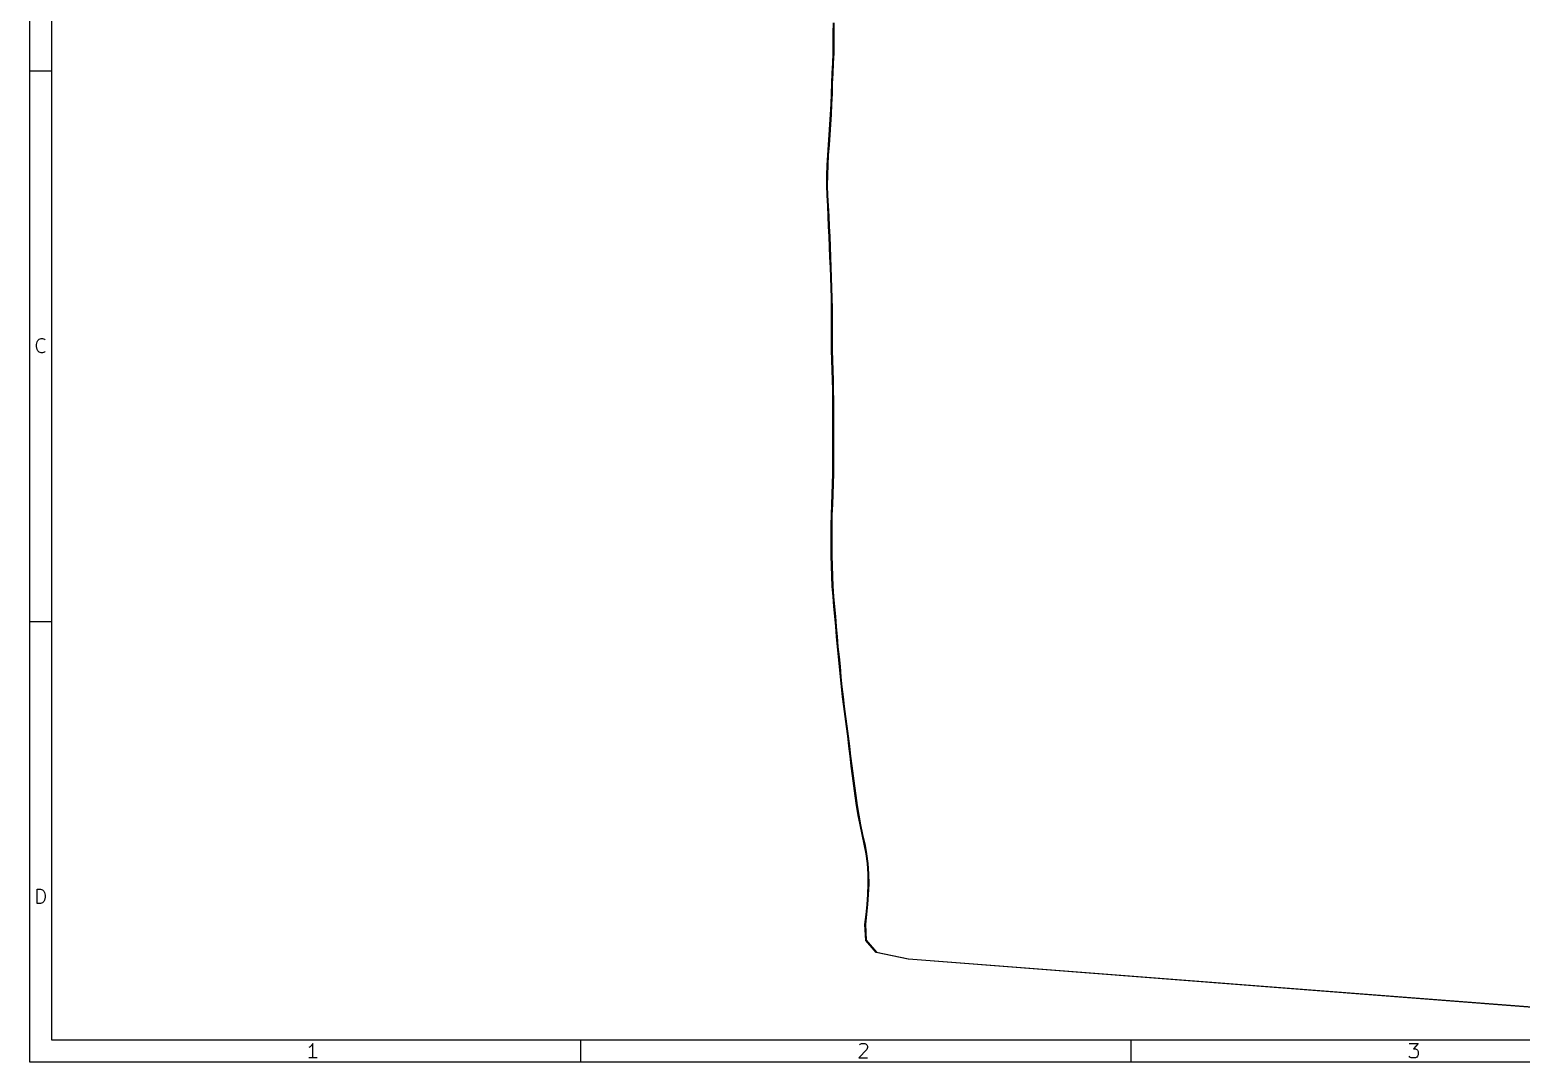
# Model space of a CAD drawing. Header units: inches. Extents: x 0.4 to 11.3, y -7.9 to -0.4.
# Drawn here: x 0.39 to 5.73, y -7.87 to -4.18 of the extents above; entities that cross this region are included whole.
import ezdxf

# ---------------------------------------------------------------- set-up
doc = ezdxf.new("R2010")
doc.units = ezdxf.units.IN
doc.header["$MEASUREMENT"] = 0
doc.layers.add('Edge.Cuts', color=254, linetype='CONTINUOUS', true_color=0xd0d2cd)

msp = doc.modelspace()

# ---------------------------------------------------------------- linework, layer by layer
at = {"layer": 'BLACK', "linetype": 'CONTINUOUS'}
for p, q in [((0.3937, -7.8743), (0.3937, -0.3937)), ((0.4724, -7.7956), (0.4724, -0.4724)), ((0.3937, -4.3307), (0.4724, -4.3307)), ((0.4172, -5.3091), (0.4197, -5.2993)), ((0.4172, -5.3164), (0.4172, -5.3091)), ((0.4197, -5.3261), (0.4172, -5.3164)), ((0.4197, -5.2993), (0.4221, -5.2945)), ((0.4221, -5.331), (0.4197, -5.3261)), ((0.4221, -5.2945), (0.427, -5.2896)), ((0.427, -5.3359), (0.4221, -5.331)), ((0.427, -5.2896), (0.4343, -5.2871)), ((0.4343, -5.2871), (0.4392, -5.2871)), ((0.4392, -5.2871), (0.4465, -5.2896)), ((0.4465, -5.2896), (0.4489, -5.292)), ((0.4343, -5.3383), (0.427, -5.3359)), ((0.4392, -5.3383), (0.4343, -5.3383)), ((0.4465, -5.3359), (0.4392, -5.3383)), ((0.4489, -5.3335), (0.4465, -5.3359)), ((0.3937, -6.2992), (0.4724, -6.2992)), ((0.4197, -7.3068), (0.4197, -7.2557)), ((0.4197, -7.2557), (0.4319, -7.2557)), ((0.4319, -7.2557), (0.4392, -7.2581)), ((0.4392, -7.3044), (0.4319, -7.3068)), ((0.4392, -7.2581), (0.444, -7.263)), ((0.444, -7.2995), (0.4392, -7.3044)), ((0.444, -7.263), (0.4465, -7.2678)), ((0.4465, -7.2946), (0.444, -7.2995)), ((0.4465, -7.2678), (0.4489, -7.2776)), ((0.4489, -7.2849), (0.4465, -7.2946)), ((0.4489, -7.2776), (0.4489, -7.2849)), ((0.4319, -7.3068), (0.4197, -7.3068)), ((11.2206, -7.7956), (0.4724, -7.7956)), ((1.3965, -7.8193), (1.3916, -7.8217)), ((1.4013, -7.8144), (1.3965, -7.8193)), ((1.4062, -7.8071), (1.4013, -7.8144)), ((1.4062, -7.8583), (1.4062, -7.8071)), ((2.3622, -7.7956), (2.3622, -7.8743)), ((3.3869, -7.8291), (3.3577, -7.8583)), ((3.3601, -7.812), (3.3625, -7.8096)), ((3.3625, -7.8096), (3.3674, -7.8071)), ((3.3674, -7.8071), (3.3796, -7.8071)), ((3.3796, -7.8071), (3.3845, -7.8096)), ((3.3845, -7.8096), (3.3869, -7.812)), ((3.3869, -7.812), (3.3893, -7.8169)), ((3.3893, -7.8217), (3.3869, -7.8291)), ((3.3893, -7.8169), (3.3893, -7.8217)), ((4.3307, -7.7956), (4.3307, -7.8743)), ((5.3262, -7.8071), (5.3578, -7.8071)), ((5.3578, -7.8071), (5.3408, -7.8266)), ((5.3408, -7.8266), (5.3481, -7.8266)), ((5.3481, -7.8266), (5.353, -7.8291)), ((5.353, -7.8291), (5.3554, -7.8315)), ((5.3554, -7.8315), (5.3578, -7.8364)), ((5.3578, -7.8364), (5.3578, -7.8486)), ((11.2993, -7.8743), (0.3937, -7.8743)), ((1.4208, -7.8583), (1.3916, -7.8583)), ((3.3577, -7.8583), (3.3893, -7.8583)), ((5.3286, -7.8559), (5.3262, -7.8534)), ((5.3335, -7.8583), (5.3286, -7.8559)), ((5.3481, -7.8583), (5.3335, -7.8583)), ((5.353, -7.8559), (5.3481, -7.8583)), ((5.3554, -7.8534), (5.353, -7.8559)), ((5.3578, -7.8486), (5.3554, -7.8534))]:
    msp.add_line(p, q, dxfattribs=at)
at = {"layer": 'Edge.Cuts', "linetype": 'CONTINUOUS'}
for p, q in [((3.2668, -4.1949), (3.267, -4.1587)), ((3.269, -4.1587), (3.2687, -4.1949)), ((3.2666, -4.231), (3.2668, -4.1949)), ((3.2668, -4.1949), (3.2668, -4.1949)), ((3.2668, -4.1949), (3.2668, -4.1949)), ((3.2687, -4.1949), (3.2686, -4.231)), ((3.2687, -4.1949), (3.2687, -4.1949)), ((3.2661, -4.267), (3.2666, -4.231)), ((3.2686, -4.231), (3.2681, -4.2671)), ((3.2686, -4.231), (3.2686, -4.231)), ((3.2686, -4.231), (3.2686, -4.231)), ((3.2626, -4.3393), (3.2646, -4.3029)), ((3.2646, -4.3029), (3.2661, -4.267)), ((3.2666, -4.303), (3.2646, -4.3394)), ((3.2681, -4.2671), (3.2666, -4.303)), ((3.2666, -4.303), (3.2666, -4.303)), ((3.2666, -4.303), (3.2666, -4.303)), ((3.2681, -4.2671), (3.2681, -4.2671)), ((3.2681, -4.2671), (3.2681, -4.2671)), ((3.2609, -4.3761), (3.2626, -4.3393)), ((3.2626, -4.3393), (3.2626, -4.3393)), ((3.2626, -4.3393), (3.2626, -4.3393)), ((3.2646, -4.3394), (3.2629, -4.3762)), ((3.2586, -4.4497), (3.2601, -4.413)), ((3.2601, -4.413), (3.2609, -4.3761)), ((3.2621, -4.4131), (3.2606, -4.4497)), ((3.2609, -4.3761), (3.2609, -4.3761)), ((3.2609, -4.3761), (3.2609, -4.3761)), ((3.2629, -4.3762), (3.2621, -4.4131)), ((3.2621, -4.4131), (3.2621, -4.4131)), ((3.2621, -4.4131), (3.2621, -4.4131)), ((3.2568, -4.4861), (3.2586, -4.4497)), ((3.2606, -4.4498), (3.2587, -4.4862)), ((3.2606, -4.4497), (3.2606, -4.4497)), ((3.2606, -4.4497), (3.2606, -4.4498)), ((3.2523, -4.5588), (3.2546, -4.5225)), ((3.2565, -4.5226), (3.2542, -4.5589)), ((3.2546, -4.5225), (3.2568, -4.4861)), ((3.2587, -4.4862), (3.2565, -4.5226)), ((3.2565, -4.5226), (3.2565, -4.5226)), ((3.2565, -4.5226), (3.2565, -4.5226)), ((3.2587, -4.4862), (3.2587, -4.4862)), ((3.2587, -4.4862), (3.2587, -4.4862)), ((3.2497, -4.595), (3.2523, -4.5588)), ((3.2542, -4.5589), (3.2517, -4.5951)), ((3.2542, -4.5589), (3.2542, -4.5589)), ((3.2542, -4.5589), (3.2542, -4.5589)), ((3.2448, -4.6676), (3.2469, -4.6313)), ((3.2488, -4.6315), (3.2467, -4.6677)), ((3.2469, -4.6313), (3.2497, -4.595)), ((3.2469, -4.6313), (3.2469, -4.6313)), ((3.2469, -4.6313), (3.2469, -4.6313)), ((3.2517, -4.5951), (3.2488, -4.6315)), ((3.2517, -4.5951), (3.2517, -4.5951)), ((3.2517, -4.5951), (3.2517, -4.5951)), ((3.2435, -4.7036), (3.2448, -4.6676)), ((3.2448, -4.6676), (3.2448, -4.6676)), ((3.2448, -4.6676), (3.2448, -4.6676)), ((3.2467, -4.6677), (3.2455, -4.7036)), ((3.2431, -4.7399), (3.2435, -4.7036)), ((3.2431, -4.74), (3.2431, -4.7399)), ((3.2445, -4.7766), (3.2431, -4.74)), ((3.2431, -4.74), (3.2431, -4.74)), ((3.2435, -4.7036), (3.2435, -4.7036)), ((3.2435, -4.7036), (3.2435, -4.7036)), ((3.2455, -4.7036), (3.2451, -4.7399)), ((3.2451, -4.7399), (3.2464, -4.7765)), ((3.2468, -4.8132), (3.2445, -4.7766)), ((3.2445, -4.7766), (3.2445, -4.7766)), ((3.2445, -4.7766), (3.2445, -4.7766)), ((3.2464, -4.7765), (3.2488, -4.8131)), ((3.2482, -4.8498), (3.2468, -4.8132)), ((3.2498, -4.8864), (3.2482, -4.8498)), ((3.2482, -4.8498), (3.2482, -4.8498)), ((3.2482, -4.8498), (3.2482, -4.8498)), ((3.2488, -4.8131), (3.2487, -4.8131)), ((3.2487, -4.8131), (3.2488, -4.8131)), ((3.2488, -4.8131), (3.2502, -4.8498)), ((3.2502, -4.8498), (3.2502, -4.8498)), ((3.2502, -4.8498), (3.2518, -4.8864)), ((3.2498, -4.8865), (3.2498, -4.8864)), ((3.2519, -4.9228), (3.2498, -4.8865)), ((3.2498, -4.8865), (3.2498, -4.8865)), ((3.2518, -4.8864), (3.2539, -4.9227)), ((3.2537, -4.9594), (3.2519, -4.9228)), ((3.2547, -4.9962), (3.2537, -4.9594)), ((3.2539, -4.9227), (3.2539, -4.9227)), ((3.2539, -4.9227), (3.2539, -4.9227)), ((3.2539, -4.9227), (3.2557, -4.9593)), ((3.2557, -4.9593), (3.2557, -4.9593)), ((3.2557, -4.9593), (3.2557, -4.9593)), ((3.2557, -4.9593), (3.2566, -4.9961)), ((3.2561, -5.0329), (3.2547, -4.9962)), ((3.2547, -4.9962), (3.2547, -4.9962)), ((3.2547, -4.9962), (3.2547, -4.9962)), ((3.2566, -4.9961), (3.2581, -5.0328)), ((3.2561, -5.0329), (3.2561, -5.0329)), ((3.2576, -5.0695), (3.2561, -5.0329)), ((3.2561, -5.0329), (3.2561, -5.0329)), ((3.2581, -5.0328), (3.2581, -5.0328)), ((3.2581, -5.0328), (3.2595, -5.0694)), ((3.2585, -5.1063), (3.2576, -5.0695)), ((3.2598, -5.1431), (3.2585, -5.1063)), ((3.2585, -5.1063), (3.2585, -5.1063)), ((3.2585, -5.1063), (3.2585, -5.1063)), ((3.2595, -5.0694), (3.2595, -5.0694)), ((3.2595, -5.0694), (3.2595, -5.0694)), ((3.2595, -5.0694), (3.2605, -5.1063)), ((3.2605, -5.1063), (3.2617, -5.143)), ((3.2606, -5.18), (3.2598, -5.1431)), ((3.2617, -5.143), (3.2617, -5.143)), ((3.2617, -5.143), (3.2617, -5.143)), ((3.2617, -5.143), (3.2625, -5.18)), ((3.2602, -5.2548), (3.2607, -5.2172)), ((3.2607, -5.2172), (3.2606, -5.18)), ((3.2626, -5.2172), (3.2622, -5.2548)), ((3.2625, -5.18), (3.2625, -5.18)), ((3.2625, -5.18), (3.2625, -5.18)), ((3.2625, -5.18), (3.2626, -5.2172)), ((3.2626, -5.2172), (3.2626, -5.2172)), ((3.2626, -5.2172), (3.2626, -5.2172)), ((3.2603, -5.2921), (3.2602, -5.2548)), ((3.2602, -5.2548), (3.2602, -5.2548)), ((3.2602, -5.2548), (3.2602, -5.2548)), ((3.2622, -5.2548), (3.2622, -5.2921)), ((3.2606, -5.3286), (3.2603, -5.2921)), ((3.2603, -5.2921), (3.2603, -5.2921)), ((3.2603, -5.2921), (3.2603, -5.2921)), ((3.2606, -5.3287), (3.2606, -5.3286)), ((3.2614, -5.3646), (3.2606, -5.3287)), ((3.2606, -5.3287), (3.2606, -5.3287)), ((3.2622, -5.2921), (3.2625, -5.3286)), ((3.2625, -5.3286), (3.2634, -5.3645)), ((3.2626, -5.4002), (3.2614, -5.3646)), ((3.2614, -5.3646), (3.2614, -5.3646)), ((3.2614, -5.3646), (3.2614, -5.3646)), ((3.2634, -5.3645), (3.2646, -5.4002)), ((3.2638, -5.436), (3.2626, -5.4002)), ((3.2647, -5.4722), (3.2638, -5.436)), ((3.2646, -5.4002), (3.2646, -5.4002)), ((3.2646, -5.4002), (3.2646, -5.4002)), ((3.2646, -5.4002), (3.2658, -5.4359)), ((3.2658, -5.4359), (3.2658, -5.4359)), ((3.2658, -5.4359), (3.2658, -5.4359)), ((3.2658, -5.4359), (3.2667, -5.4722)), ((3.2651, -5.5093), (3.2647, -5.4722)), ((3.2667, -5.4722), (3.2667, -5.4722)), ((3.2667, -5.4722), (3.2667, -5.4722)), ((3.2667, -5.4722), (3.267, -5.5093)), ((3.2652, -5.5467), (3.2651, -5.5093)), ((3.2651, -5.5093), (3.2651, -5.5093)), ((3.267, -5.5093), (3.267, -5.5093)), ((3.267, -5.5093), (3.267, -5.5093)), ((3.267, -5.5093), (3.2672, -5.5467)), ((3.265, -5.5841), (3.2652, -5.5467)), ((3.265, -5.6958), (3.265, -5.5841)), ((3.265, -5.5841), (3.265, -5.5841)), ((3.265, -5.5841), (3.265, -5.5841)), ((3.2672, -5.5467), (3.267, -5.5841)), ((3.267, -5.5841), (3.267, -5.6958)), ((3.2672, -5.5467), (3.2672, -5.5467)), ((3.2672, -5.5467), (3.2672, -5.5467)), ((3.2654, -5.7332), (3.265, -5.6958)), ((3.265, -5.6958), (3.265, -5.6958)), ((3.265, -5.6958), (3.265, -5.6958)), ((3.267, -5.6958), (3.2674, -5.7332)), ((3.265, -5.7703), (3.2654, -5.7332)), ((3.2674, -5.7332), (3.2669, -5.7703)), ((3.2674, -5.7332), (3.2674, -5.7332)), ((3.2674, -5.7332), (3.2674, -5.7332)), ((3.2627, -5.8439), (3.264, -5.8071)), ((3.264, -5.8071), (3.265, -5.7703)), ((3.2659, -5.8072), (3.2647, -5.8439)), ((3.2669, -5.7703), (3.2659, -5.8072)), ((3.2659, -5.8072), (3.2659, -5.8072)), ((3.2659, -5.8072), (3.2659, -5.8072)), ((3.2669, -5.7703), (3.2669, -5.7703)), ((3.2669, -5.7703), (3.2669, -5.7703)), ((3.2615, -5.8808), (3.2627, -5.8439)), ((3.2627, -5.8439), (3.2627, -5.8439)), ((3.2627, -5.8439), (3.2627, -5.8439)), ((3.2647, -5.8439), (3.2635, -5.8808)), ((3.2591, -5.9538), (3.2599, -5.9175)), ((3.2599, -5.9174), (3.2615, -5.8808)), ((3.2599, -5.9175), (3.2599, -5.9174)), ((3.2599, -5.9175), (3.2599, -5.9175)), ((3.2619, -5.9175), (3.261, -5.9539)), ((3.2635, -5.8809), (3.2619, -5.9175)), ((3.2635, -5.8808), (3.2635, -5.8809)), ((3.2635, -5.8809), (3.2635, -5.8809)), ((3.2591, -5.9539), (3.2591, -5.9538)), ((3.2591, -5.9538), (3.2591, -5.9538)), ((3.2593, -5.9902), (3.2591, -5.9539)), ((3.261, -5.9539), (3.2612, -5.9902)), ((3.2593, -6.0264), (3.2593, -5.9902)), ((3.2612, -5.9902), (3.2612, -5.9902)), ((3.2612, -5.9902), (3.2612, -5.9902)), ((3.2612, -5.9902), (3.2613, -6.0264)), ((3.2593, -6.0629), (3.2593, -6.0264)), ((3.2593, -6.063), (3.2593, -6.0629)), ((3.2593, -6.0629), (3.2593, -6.0629)), ((3.2601, -6.0996), (3.2593, -6.063)), ((3.2613, -6.0264), (3.2613, -6.0264)), ((3.2613, -6.0264), (3.2613, -6.0264)), ((3.2613, -6.0264), (3.2613, -6.0629)), ((3.2613, -6.0629), (3.2621, -6.0996)), ((3.2613, -6.1367), (3.2601, -6.0996)), ((3.2601, -6.0996), (3.2601, -6.0996)), ((3.2601, -6.0996), (3.2601, -6.0996)), ((3.2621, -6.0996), (3.2633, -6.1367)), ((3.2629, -6.1733), (3.2613, -6.1367)), ((3.2613, -6.1367), (3.2613, -6.1367)), ((3.2613, -6.1367), (3.2613, -6.1367)), ((3.2661, -6.2093), (3.2629, -6.1733)), ((3.2629, -6.1733), (3.2629, -6.1733)), ((3.2629, -6.1733), (3.2629, -6.1733)), ((3.2633, -6.1367), (3.2649, -6.1732)), ((3.2649, -6.1732), (3.268, -6.2091)), ((3.2691, -6.2453), (3.2661, -6.2093)), ((3.2661, -6.2093), (3.2661, -6.2093)), ((3.268, -6.2091), (3.268, -6.2091)), ((3.268, -6.2091), (3.268, -6.2091)), ((3.268, -6.2091), (3.2711, -6.2451)), ((3.2723, -6.2812), (3.2691, -6.2453)), ((3.2691, -6.2453), (3.2691, -6.2453)), ((3.2691, -6.2453), (3.2691, -6.2453)), ((3.2711, -6.2451), (3.2711, -6.2451)), ((3.2711, -6.2451), (3.2742, -6.2811)), ((3.2752, -6.3173), (3.2723, -6.2812)), ((3.2742, -6.2811), (3.2742, -6.2811)), ((3.2742, -6.2811), (3.2742, -6.2811)), ((3.2742, -6.2811), (3.2772, -6.3171)), ((3.2786, -6.3531), (3.2752, -6.3173)), ((3.2752, -6.3173), (3.2752, -6.3173)), ((3.2752, -6.3173), (3.2752, -6.3173)), ((3.2772, -6.3171), (3.2806, -6.3529)), ((3.2815, -6.3892), (3.2786, -6.3531)), ((3.2806, -6.3529), (3.2806, -6.3529)), ((3.2806, -6.3529), (3.2806, -6.353)), ((3.2806, -6.353), (3.2834, -6.389)), ((3.2851, -6.4249), (3.2815, -6.3892)), ((3.2815, -6.3892), (3.2815, -6.3892)), ((3.2815, -6.3892), (3.2815, -6.3892)), ((3.2834, -6.389), (3.2871, -6.4247)), ((3.2891, -6.4606), (3.2851, -6.4249)), ((3.2851, -6.4249), (3.2851, -6.4249)), ((3.2851, -6.4249), (3.2851, -6.4249)), ((3.2871, -6.4247), (3.2911, -6.4604)), ((3.2921, -6.4965), (3.2891, -6.4606)), ((3.2911, -6.4604), (3.2911, -6.4604)), ((3.2911, -6.4604), (3.2911, -6.4604)), ((3.2911, -6.4604), (3.2941, -6.4964)), ((3.2957, -6.5323), (3.2921, -6.4965)), ((3.2921, -6.4965), (3.2921, -6.4965)), ((3.2921, -6.4965), (3.2921, -6.4965)), ((3.2941, -6.4964), (3.2977, -6.5321)), ((3.2996, -6.568), (3.2957, -6.5323)), ((3.2957, -6.5323), (3.2957, -6.5323)), ((3.2957, -6.5323), (3.2957, -6.5323)), ((3.2977, -6.5321), (3.3015, -6.5678)), ((3.3042, -6.6034), (3.2996, -6.568)), ((3.2996, -6.568), (3.2996, -6.568)), ((3.2996, -6.568), (3.2996, -6.568)), ((3.3015, -6.5678), (3.3061, -6.6031)), ((3.3087, -6.6387), (3.3042, -6.6034)), ((3.3061, -6.6031), (3.3061, -6.6031)), ((3.3061, -6.6031), (3.3061, -6.6031)), ((3.3061, -6.6031), (3.3107, -6.6384)), ((3.3087, -6.6387), (3.3087, -6.6387)), ((3.3135, -6.674), (3.3087, -6.6387)), ((3.3087, -6.6387), (3.3087, -6.6387)), ((3.3107, -6.6384), (3.3155, -6.6737)), ((3.3181, -6.7094), (3.3135, -6.674)), ((3.3155, -6.6737), (3.3155, -6.6737)), ((3.3155, -6.6737), (3.3155, -6.6737)), ((3.3155, -6.6737), (3.32, -6.7091)), ((3.3222, -6.7449), (3.3181, -6.7094)), ((3.32, -6.7091), (3.32, -6.7091)), ((3.32, -6.7091), (3.32, -6.7091)), ((3.32, -6.7091), (3.3242, -6.7446)), ((3.3267, -6.7803), (3.3222, -6.7449)), ((3.3222, -6.7449), (3.3222, -6.7449)), ((3.3222, -6.7449), (3.3222, -6.7449)), ((3.3242, -6.7446), (3.3286, -6.7801)), ((3.3311, -6.8157), (3.3267, -6.7803)), ((3.3267, -6.7803), (3.3267, -6.7803)), ((3.3267, -6.7803), (3.3267, -6.7803)), ((3.3286, -6.7801), (3.3286, -6.7801)), ((3.3286, -6.7801), (3.3331, -6.8155)), ((3.3357, -6.8511), (3.3311, -6.8157)), ((3.3311, -6.8157), (3.3311, -6.8157)), ((3.3311, -6.8157), (3.3311, -6.8157)), ((3.3331, -6.8155), (3.3377, -6.8508)), ((3.3405, -6.8863), (3.3357, -6.8511)), ((3.3357, -6.8511), (3.3357, -6.8511)), ((3.3357, -6.8511), (3.3357, -6.8511)), ((3.3377, -6.8508), (3.3424, -6.8861)), ((3.345, -6.9217), (3.3405, -6.8863)), ((3.3424, -6.8861), (3.3424, -6.8861)), ((3.3424, -6.8861), (3.3424, -6.8861)), ((3.3424, -6.8861), (3.3469, -6.9215)), ((3.3499, -6.957), (3.345, -6.9217)), ((3.345, -6.9217), (3.345, -6.9217)), ((3.345, -6.9217), (3.345, -6.9217)), ((3.3469, -6.9215), (3.3518, -6.9567)), ((3.3557, -6.9918), (3.3499, -6.957)), ((3.3499, -6.957), (3.3499, -6.957)), ((3.3499, -6.957), (3.3499, -6.957)), ((3.3518, -6.9567), (3.3576, -6.9915)), ((3.3557, -6.9919), (3.3557, -6.9918)), ((3.3557, -6.9918), (3.3557, -6.9918)), ((3.3625, -7.0263), (3.3557, -6.9919)), ((3.3576, -6.9915), (3.3645, -7.0259)), ((3.3698, -7.0605), (3.3625, -7.0263)), ((3.3625, -7.0263), (3.3625, -7.0263)), ((3.3625, -7.0263), (3.3625, -7.0263)), ((3.3645, -7.0259), (3.3717, -7.0601)), ((3.3698, -7.0606), (3.3698, -7.0605)), ((3.3773, -7.0947), (3.3698, -7.0606)), ((3.3698, -7.0606), (3.3698, -7.0606)), ((3.3717, -7.0601), (3.3792, -7.0943)), ((3.3837, -7.1292), (3.3773, -7.0947)), ((3.3792, -7.0943), (3.3792, -7.0943)), ((3.3792, -7.0943), (3.3792, -7.0943)), ((3.3792, -7.0943), (3.3857, -7.1289)), ((3.3884, -7.1646), (3.3837, -7.1292)), ((3.3857, -7.1289), (3.3857, -7.1289)), ((3.3857, -7.1289), (3.3857, -7.129)), ((3.3857, -7.129), (3.3903, -7.1644)), ((3.391, -7.2009), (3.3884, -7.1646)), ((3.3903, -7.1644), (3.3903, -7.1644)), ((3.3903, -7.1644), (3.3903, -7.1645)), ((3.3903, -7.1645), (3.393, -7.2008)), ((3.3898, -7.2744), (3.3913, -7.2377)), ((3.3913, -7.2377), (3.391, -7.2009)), ((3.3932, -7.2378), (3.3918, -7.2745)), ((3.393, -7.2008), (3.393, -7.2008)), ((3.393, -7.2008), (3.393, -7.2009)), ((3.393, -7.2009), (3.3932, -7.2377)), ((3.3932, -7.2377), (3.3932, -7.2377)), ((3.3932, -7.2377), (3.3932, -7.2378)), ((3.3873, -7.3109), (3.3898, -7.2744)), ((3.3918, -7.2745), (3.3892, -7.3111)), ((3.3918, -7.2745), (3.3918, -7.2745)), ((3.3918, -7.2745), (3.3918, -7.2745)), ((3.3796, -7.3822), (3.384, -7.3468)), ((3.3859, -7.347), (3.3815, -7.3823)), ((3.384, -7.3468), (3.3873, -7.3109)), ((3.3892, -7.3111), (3.3859, -7.347)), ((3.3859, -7.347), (3.3859, -7.347)), ((3.3859, -7.347), (3.3859, -7.347)), ((3.3892, -7.3111), (3.3892, -7.3111)), ((3.3892, -7.3111), (3.3892, -7.3111)), ((3.3796, -7.3823), (3.3796, -7.3822)), ((3.3796, -7.3824), (3.3796, -7.3823)), ((3.3825, -7.439), (3.3796, -7.3824)), ((3.3815, -7.3823), (3.3845, -7.4386)), ((3.3826, -7.4392), (3.3825, -7.439)), ((3.3826, -7.4393), (3.3826, -7.4392)), ((3.3826, -7.4394), (3.3826, -7.4393)), ((3.3827, -7.4394), (3.3826, -7.4394)), ((3.3826, -7.4394), (3.3826, -7.4394)), ((3.3828, -7.4396), (3.3827, -7.4394)), ((3.4199, -7.4824), (3.3828, -7.4396)), ((3.3845, -7.4386), (3.4212, -7.4809)), ((3.4201, -7.4826), (3.4199, -7.4824)), ((3.4202, -7.4826), (3.4201, -7.4826)), ((3.4201, -7.4826), (3.4201, -7.4826)), ((3.4202, -7.4827), (3.4202, -7.4826)), ((3.4203, -7.4827), (3.4202, -7.4827)), ((3.4205, -7.4828), (3.4203, -7.4827)), ((3.535, -7.5063), (3.4205, -7.4828)), ((3.4212, -7.4809), (3.5353, -7.5043)), ((3.5351, -7.5063), (3.535, -7.5063)), ((3.535, -7.5063), (3.535, -7.5063)), ((5.8513, -7.685), (3.5351, -7.5063)), ((3.5353, -7.5043), (5.8514, -7.683))]:
    msp.add_line(p, q, dxfattribs=at)

doc.saveas('drawing.dxf')
